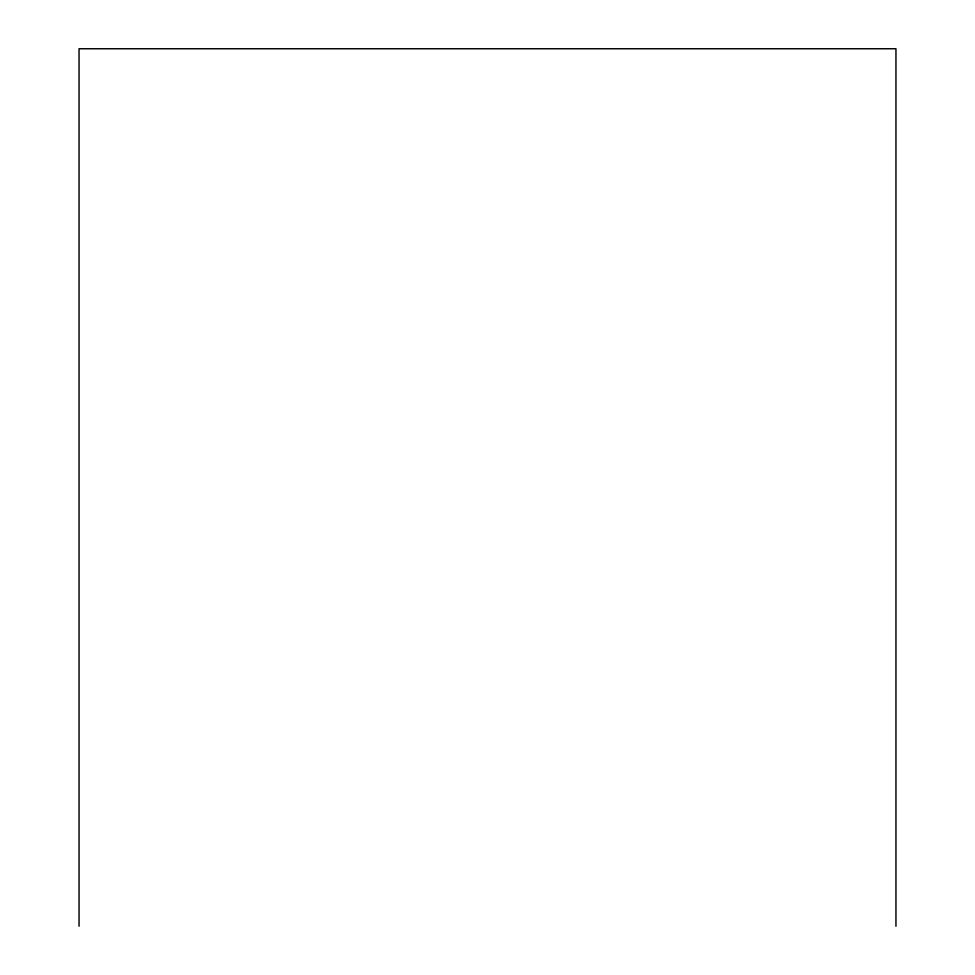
<?xml version="1.0" encoding="UTF-8"?>
<svg xmlns="http://www.w3.org/2000/svg" width="975" height="975" viewBox="0 0 975 975"><rect width="100%" height="100%" fill="white"/><g stroke="black" fill="none" stroke-linecap="round" stroke-linejoin="round"><path stroke-width="1.46" d="M895.952 926.25L895.952 48.75L79.048 48.75L79.048 926.25"/></g></svg>
